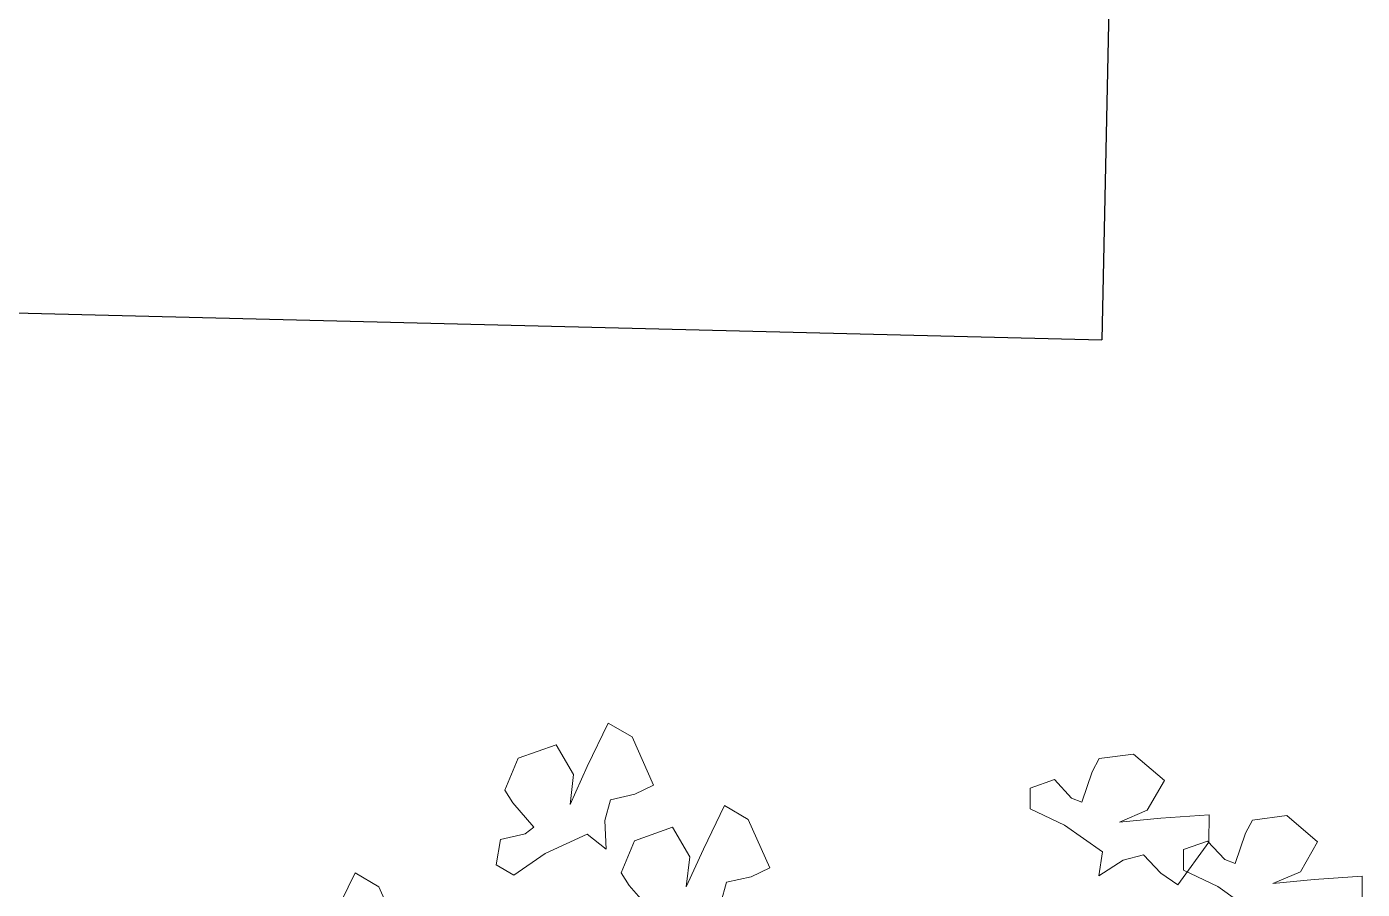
# Model space of a CAD drawing. Header units: millimetres. Extents: x -103 to 473, y 183 to 365.
# Drawn here: x -50.382 to -47.09, y 250.84 to 252.966 of the extents above; entities that cross this region are included whole.
import ezdxf

# ---------------------------------------------------------------- set-up
doc = ezdxf.new("R2010")
doc.units = ezdxf.units.MM
doc.header["$LTSCALE"] = 0.1
doc.layers.add('Exterior', color=6, linetype='Continuous', lineweight=5)
doc.layers.add('Redibujo iglesia', color=1, linetype='Continuous', lineweight=30)

# ---------------------------------------------------------------- blocks, each defined once
blk = doc.blocks.new('Arbol')
at = {"color": 0, "linetype": 'ByBlock'}
for p, q in [((-0.2896, 2.6278), (-0.3361, 2.5665)), ((-0.1883, 2.5385), (-0.2896, 2.6278)), ((-0.1323, 2.6284), (-0.1446, 2.5329)), ((-0.0192, 2.6345), (-0.1323, 2.6284)), ((0.0496, 2.5665), (-0.0192, 2.6345)), ((-0.3361, 2.5665), (-0.3391, 2.419)), ((0.0427, 2.5252), (0.0496, 2.5665)), ((-0.1032, 2.4598), (-0.1883, 2.5385)), ((-0.1446, 2.5329), (-0.1032, 2.4598)), ((0.0144, 2.4404), (0.0427, 2.5252)), ((0.5251, 2.515), (0.4786, 2.4537)), ((0.6265, 2.4257), (0.5251, 2.515)), ((-0.2815, 2.4158), (-0.2121, 2.4278)), ((-0.2121, 2.4278), (-0.1754, 2.3809)), ((0.0443, 2.4321), (0.0144, 2.4404)), ((0.1138, 2.4441), (0.0443, 2.4321)), ((0.1527, 2.3841), (0.1138, 2.4441)), ((0.4786, 2.4537), (0.4756, 2.3062)), ((-0.3391, 2.419), (-0.2815, 2.4158)), ((-0.1754, 2.3809), (-0.1479, 2.3054)), ((-0.1479, 2.3054), (-0.1155, 2.3643)), ((-0.1155, 2.3643), (0.0141, 2.3601)), ((0.0141, 2.3601), (0.118, 2.3383)), ((0.118, 2.3383), (0.1527, 2.3841)), ((-0.5002, 2.2897), (-0.5466, 2.2284)), ((-0.3988, 2.2004), (-0.5002, 2.2897)), ((-0.3429, 2.2903), (-0.3552, 2.1948)), ((-0.2298, 2.2964), (-0.3429, 2.2903)), ((-0.1609, 2.2284), (-0.2298, 2.2964)), ((-0.5466, 2.2284), (-0.5497, 2.0809)), ((-0.1679, 2.1871), (-0.1609, 2.2284)), ((-0.3137, 2.1218), (-0.3988, 2.2004)), ((-0.3552, 2.1948), (-0.3137, 2.1218)), ((-0.1962, 2.1023), (-0.1679, 2.1871)), ((-0.5497, 2.0809), (-0.492, 2.0777)), ((-0.492, 2.0777), (-0.4226, 2.0898)), ((-0.4226, 2.0898), (-0.386, 2.0428)), ((-1.6102, 1.9806), (-1.6615, 1.8796)), ((-1.5169, 2.0062), (-1.6102, 1.9806)), ((-1.4846, 1.9795), (-1.5169, 2.0062)), ((-1.4253, 1.9126), (-1.4846, 1.9795)), ((-1.3788, 2.0006), (-1.4031, 1.9344)), ((-1.3074, 2.0043), (-1.3788, 2.0006)), ((-1.2851, 1.9513), (-1.3074, 2.0043)), ((-1.3559, 1.8723), (-1.2851, 1.9513)), ((-1.4031, 1.9344), (-1.4253, 1.9126)), ((-1.6615, 1.8796), (-1.5849, 1.8212)), ((-1.4244, 1.7622), (-1.3559, 1.8723)), ((-1.5009, 1.8206), (-1.6116, 1.7862)), ((-1.5849, 1.8212), (-1.5009, 1.8206)), ((-1.6116, 1.7862), (-1.7396, 1.743)), ((-1.3896, 1.7046), (-1.4244, 1.7622)), ((-1.7396, 1.743), (-1.7097, 1.6721)), ((-1.5277, 1.7102), (-1.4687, 1.7185)), ((-1.4687, 1.7185), (-1.3896, 1.7046)), ((-1.8457, 1.6824), (-1.939, 1.6567)), ((-1.8134, 1.6557), (-1.8457, 1.6824)), ((-1.6362, 1.6804), (-1.7076, 1.6767)), ((-1.6139, 1.6274), (-1.6362, 1.6804)), ((-1.552, 1.6441), (-1.5277, 1.7102)), ((-1.939, 1.6567), (-1.9902, 1.5557)), ((-1.7541, 1.5888), (-1.8134, 1.6557)), ((-1.7076, 1.6767), (-1.7319, 1.6106)), ((-1.7097, 1.6721), (-1.5836, 1.5958)), ((-1.5836, 1.5958), (-1.552, 1.6441)), ((-1.7319, 1.6106), (-1.7541, 1.5888)), ((-1.6847, 1.5485), (-1.6139, 1.6274)), ((-1.9902, 1.5557), (-1.9137, 1.4973)), ((-1.7532, 1.4383), (-1.6847, 1.5485)), ((-1.8297, 1.4967), (-1.9404, 1.4623)), ((-1.9137, 1.4973), (-1.8297, 1.4967)), ((-1.9404, 1.4623), (-2.0684, 1.4192)), ((-2.0684, 1.4192), (-2.0385, 1.3483))]:
    blk.add_line(p, q, dxfattribs=at)

msp = doc.modelspace()

# ---------------------------------------------------------------- linework, layer by layer
at = {"layer": 'Redibujo iglesia'}
for points in [[(-47.6876, 254.2967), (-47.7323, 252.1939)], [(-52.3317, 252.3082), (-47.7323, 252.1939)]]:
    msp.add_lwpolyline(points, dxfattribs=at)

# ---------------------------------------------------------------- block references
at = {"layer": 'Exterior', "xscale": -0.8818452220749681, "yscale": 0.8818452220748438, "zscale": 0.881845222074856, "rotation": 22.72682738272733}
msp.add_blockref('Arbol', (-48.289, 249.0133), dxfattribs=at)

doc.saveas('drawing.dxf')
